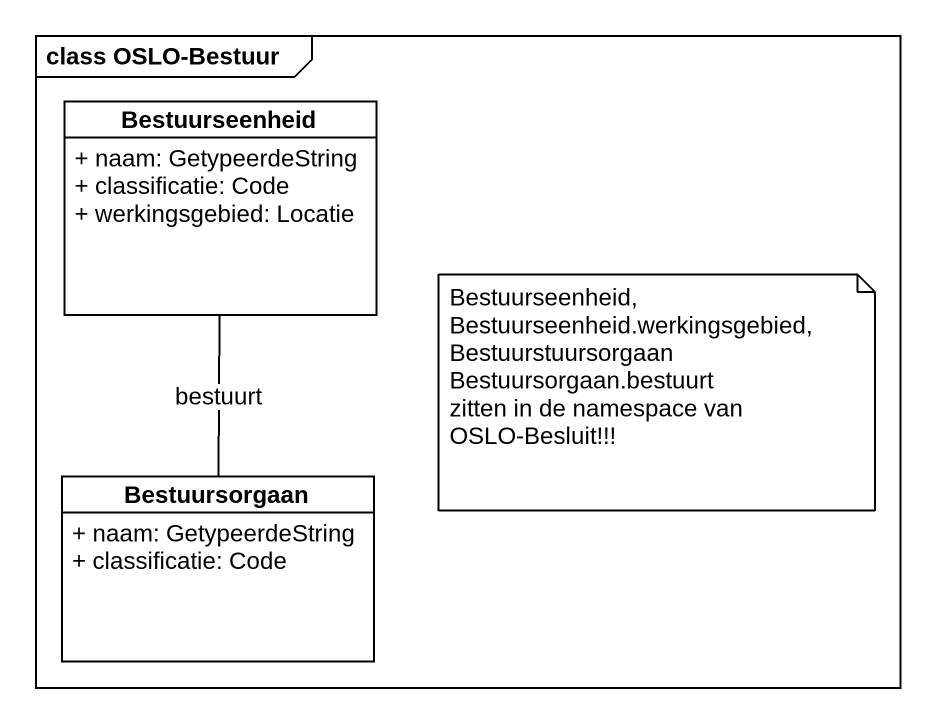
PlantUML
@startuml
mainframe class OSLO-Bestuur
hide circle
hide empty members
skinparam classAttributeIconSize 0
class Bestuurseenheid {
  + naam: GetypeerdeString
  + classificatie: Code
  + werkingsgebied: Locatie
}
class Bestuursorgaan {
  + naam: GetypeerdeString
  + classificatie: Code
}
Bestuursorgaan -up- Bestuurseenheid : bestuurt
note as N1
  Bestuurseenheid,
  Bestuurseenheid.werkingsgebied,
  Bestuurstuursorgaan
  Bestuursorgaan.bestuurt
  zitten in de namespace van OSLO-Besluit!!!
end note
@enduml
